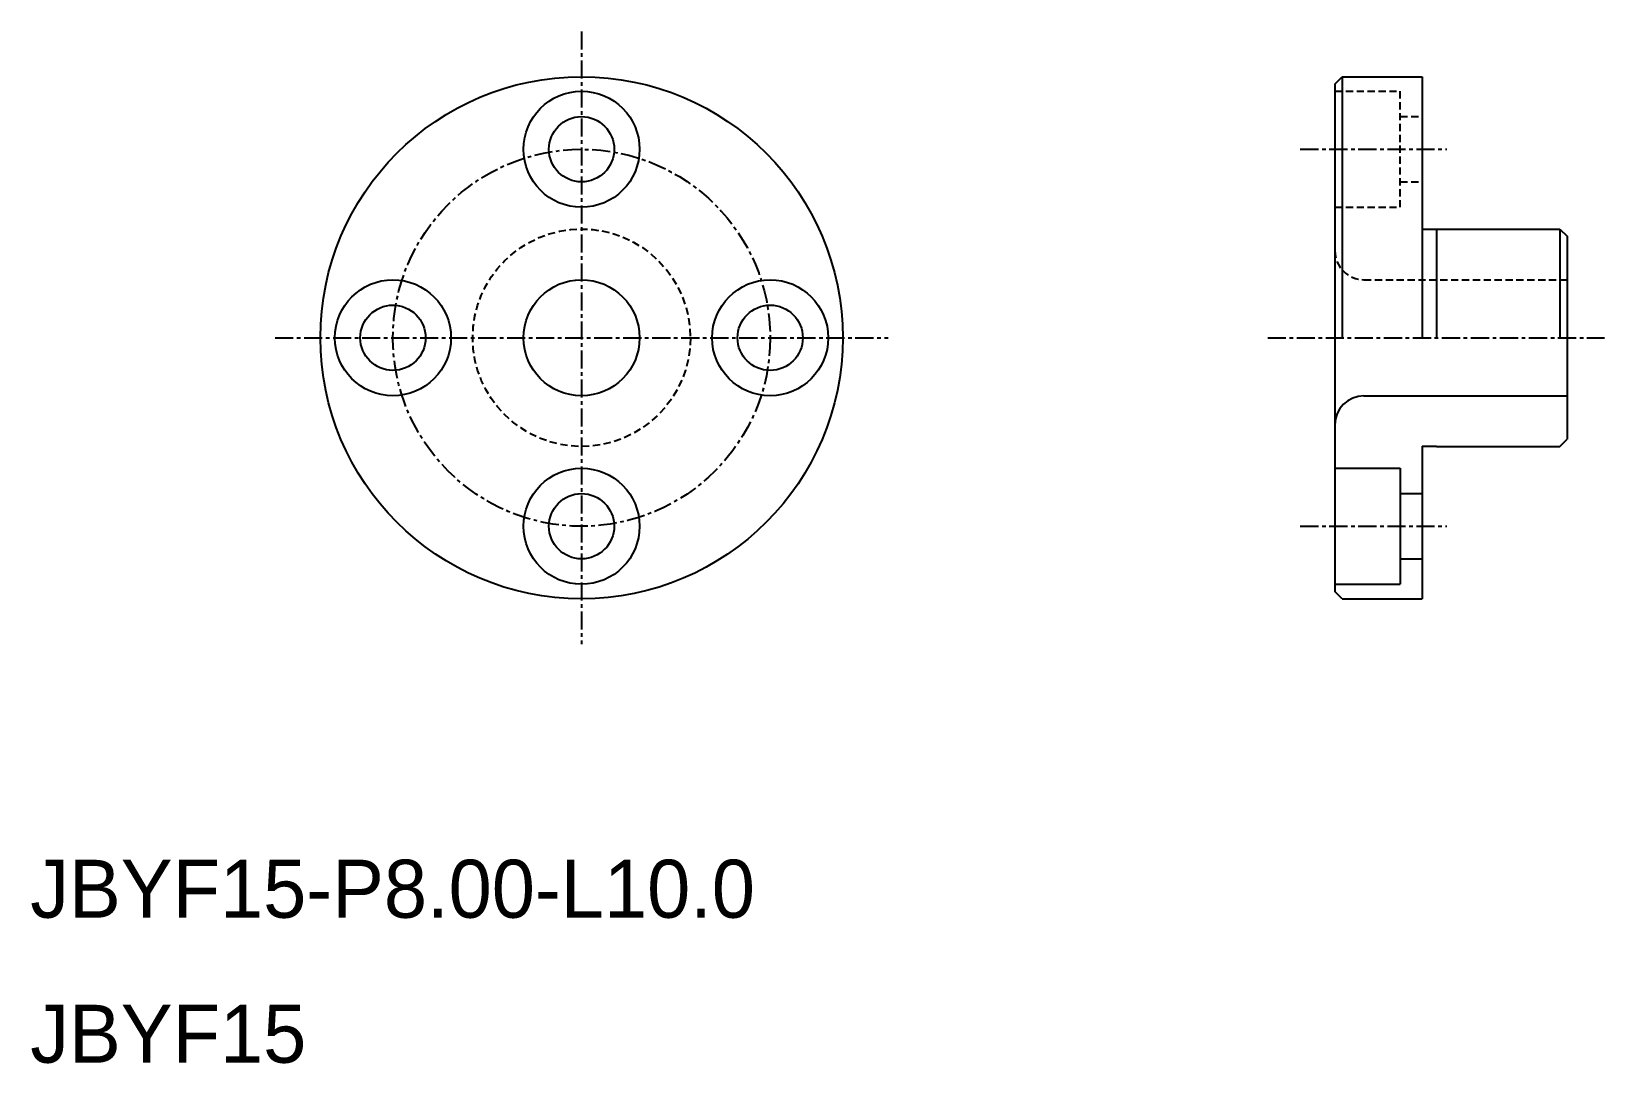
# Model space of a CAD drawing. Extents: x 10 to 119, y 10 to 81.
import ezdxf

# ---------------------------------------------------------------- set-up
doc = ezdxf.new("R2010")
doc.units = 0
doc.linetypes.add('CENTER', pattern=[2, 1.25, -0.25, 0.25, -0.25])
doc.linetypes.add('DASHED', pattern=[0.75, 0.5, -0.25])
doc.layers.get('0').update_dxf_attribs({"linetype": 'CONTINUOUS'})
doc.layers.add('CENTER', color=1, linetype='CENTER')

msp = doc.modelspace()

# ---------------------------------------------------------------- linework, layer by layer
at = {"color": 7, "linetype": 'CONTINUOUS'}
for p, q in [((99.93, 77.5), (100.43, 78)), ((99.93, 77.5), (99.93, 42.5)), ((100.43, 78), (100.43, 60)), ((100.43, 78), (105.93, 78)), ((101.8, 78), (101.8, 78)), ((103.18, 78), (103.18, 78)), ((105.93, 78), (105.93, 60)), ((105.93, 67.48), (106.93, 67.48)), ((106.93, 67.5), (115.43, 67.5)), ((106.93, 67.5), (106.93, 60)), ((115.43, 67.5), (115.43, 60)), ((115.43, 67.5), (115.93, 67)), ((115.93, 67), (115.93, 53)), ((101.93, 56), (115.93, 56)), ((105.93, 52.52), (105.93, 42)), ((105.93, 52.52), (106.93, 52.52)), ((106.93, 52.52), (106.93, 52.5)), ((106.93, 52.5), (115.43, 52.5)), ((115.43, 52.5), (115.93, 53)), ((99.93, 51), (104.43, 51)), ((104.43, 51), (104.43, 43)), ((104.43, 49.25), (105.93, 49.25)), ((104.43, 44.75), (105.93, 44.75)), ((99.93, 43), (104.43, 43)), ((100.43, 42), (99.93, 42.5)), ((100.43, 42), (105.93, 42))]:
    msp.add_line(p, q, dxfattribs=at)
at = {"color": 3, "linetype": 'DASHED'}
for p, q in [((99.93, 77), (104.43, 77)), ((104.43, 69), (104.43, 77)), ((104.43, 75.25), (105.93, 75.25)), ((104.43, 70.75), (105.93, 70.75)), ((99.93, 69), (104.43, 69)), ((101.93, 64), (115.93, 64))]:
    msp.add_line(p, q, dxfattribs=at)
at = {"color": 7, "linetype": 'CONTINUOUS'}
for centre, radius in [((48, 60), 18), ((48, 73), 4), ((48, 73), 2.25), ((35, 60), 4), ((48, 60), 4), ((61, 60), 4), ((35, 60), 2.25), ((61, 60), 2.25), ((48, 47), 4), ((48, 47), 2.25)]:
    msp.add_circle(centre, radius, dxfattribs=at)
at = {"color": 3, "linetype": 'DASHED'}
msp.add_circle((48, 60), 7.5, dxfattribs=at)
msp.add_arc((101.93, 66), 2, 180, 270, dxfattribs=at)
at = {"color": 7, "linetype": 'CONTINUOUS'}
msp.add_arc((101.93, 54), 2, 90, 180, dxfattribs=at)
at = {"layer": 'CENTER', "color": 1, "linetype": 'CENTER'}
for p, q in [((48, 81.13), (48, 38.87)), ((97.54, 73), (107.64, 73)), ((26.87, 60), (69.13, 60)), ((95.3, 60), (118.51, 60)), ((97.54, 47), (107.64, 47))]:
    msp.add_line(p, q, dxfattribs=at)
msp.add_circle((48, 60), 13, dxfattribs=at)

# ---------------------------------------------------------------- texts
at = {"color": 7, "linetype": 'CONTINUOUS'}
for s, p in [('JBYF15-P8.00-L10.0', (10, 20)), ('JBYF15', (10, 10))]:
    msp.add_text(s, height=4, dxfattribs=at).set_placement(p)

doc.saveas('drawing.dxf')
